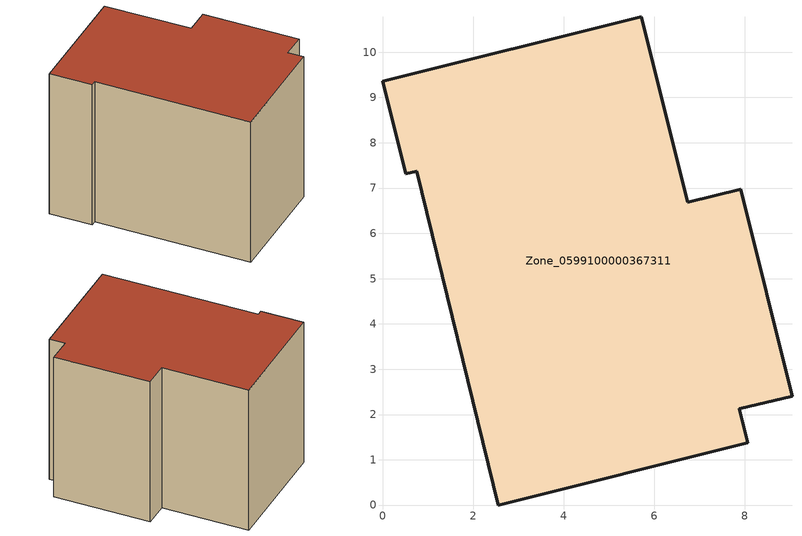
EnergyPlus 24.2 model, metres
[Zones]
Zone_0599100000367311
 floor ground (C_G): 0,9.35 5.72,10.78 6.74,6.68 7.91,6.97 9.04,2.4 7.88,2.13 8.07,1.38 2.55,0 0.75,7.38 0.51,7.32 z0
 wall outside (C_F): 2.55,0 8.07,1.38 7.88,2.13 9.04,2.4 7.91,6.97 6.74,6.68 5.72,10.78 0,9.35 0.51,7.32 0.75,7.38 2.55,0 z0:7.47
 roof outside (C_R): 0,9.35 0.51,7.32 0.75,7.38 2.55,0 8.07,1.38 7.88,2.13 9.04,2.4 7.91,6.97 6.74,6.68 5.72,10.78 z7.47
[BUILDING]
Pand.0599100000367311: North Axis=0; Terrain=City; Loads Convergence Tolerance Value=0.04; Temperature Convergence Tolerance Value=0.4; Solar Distribution=FullExterior; Maximum Number of Warmup Days=25; Minimum Number of Warmup Days=1
[Site:Location]
Rotterdam.The.Hague.AP_ZH_NLD Design_Conditions: Latitude=51.96; Longitude=4.45; Time Zone=1; Elevation=-4.5
[SITE:GROUNDTEMPERATURE:BUILDINGSURFACE]
18, 18, 18, 18, 18, 18, 18, 18, 18, 18, 18, 18
[MATERIAL] Thermal Absorptance=0.9; Solar Absorptance=0.7; Visible Absorptance=0.7
Name | Roughness | Thickness | Conductivity | Density | Specific Heat
G.TC.1992-2005 | MediumSmooth | 0.15 | 0.06 | 540 | 1210
F.TC.1992-2005 | Rough | 0.3 | 0.12 | 1920 | 840
R.TC.1992-2005 | MediumRough | 0.2 | 0.08 | 1500 | 1000
[CONSTRUCTION]
C_G: G.TC.1992-2005
C_F: F.TC.1992-2005
C_R: R.TC.1992-2005
[ZONE]
Zone_0599100000367311: Type=1; Multiplier=1; Ceiling Height=Autocalculate; Volume=Autocalculate; Floor Area=autocalculate; Part of Total Floor Area=Yes
[ZONEINFILTRATION:DESIGNFLOWRATE]
Infil_Zone_0599100000367311: Zone or ZoneList or Space or SpaceList=Zone_0599100000367311; Schedule=AlwaysOn; Design Flow Rate Calculation Method=Flow/Area; Flow Rate per Floor Area=0.0015; Constant Term Coefficient=1; Temperature Term Coefficient=0; Velocity Term Coefficient=0; Velocity Squared Term Coefficient=0
[HVACTEMPLATE:ZONE:IDEALLOADSAIRSYSTEM]
Zone_0599100000367311: Maximum Heating Supply Air Temperature=50; Minimum Cooling Supply Air Temperature=13; Maximum Heating Supply Air Humidity Ratio=0.0156; Minimum Cooling Supply Air Humidity Ratio=0.0077; Heating Limit=NoLimit; Cooling Limit=NoLimit; Dehumidification Control Type=ConstantSensibleHeatRatio; Cooling Sensible Heat Ratio=0.7; Dehumidification Setpoint=60; Humidification Control Type=None; Humidification Setpoint=30; Outdoor Air Method=None; Outdoor Air Flow Rate per Person=0.00944; Outdoor Air Flow Rate per Zone Floor Area=0; Outdoor Air Flow Rate per Zone=0; Demand Controlled Ventilation Type=None; Outdoor Air Economizer Type=NoEconomizer; Heat Recovery Type=None; Sensible Heat Recovery Effectiveness=0.7; Latent Heat Recovery Effectiveness=0.65
[ZONECONTROL:THERMOSTAT]
ThermostatControl_Zone_0599100000367311: Zone or ZoneList=Zone_0599100000367311; Control Type Schedule=DualSetpointControlType; Control 1=Thermostat_Zone_0599100000367311; Temperature Difference Between Cutout And Setpoint=0
[THERMOSTATSETPOINT:DUALSETPOINT]
Thermostat_Zone_0599100000367311: Heating Setpoint Temperature Schedule=HeatingSetpoint_Zone_0599100000367311; Cooling Setpoint Temperature Schedule=CoolingSetpoint_Zone_0599100000367311
[SCHEDULE:COMPACT]
HeatingSetpoint_Zone_0599100000367311: Through: 12/31, For: AllDays, Until: 24:00, 21
CoolingSetpoint_Zone_0599100000367311: Through: 12/31, For: AllDays, Until: 24:00, 24
DualSetpointControlType: Through: 12/31, For: AllDays, Until: 24:00, 4
AlwaysOn: Through: 12/31, For: AllDays, Until: 24:00, 1
